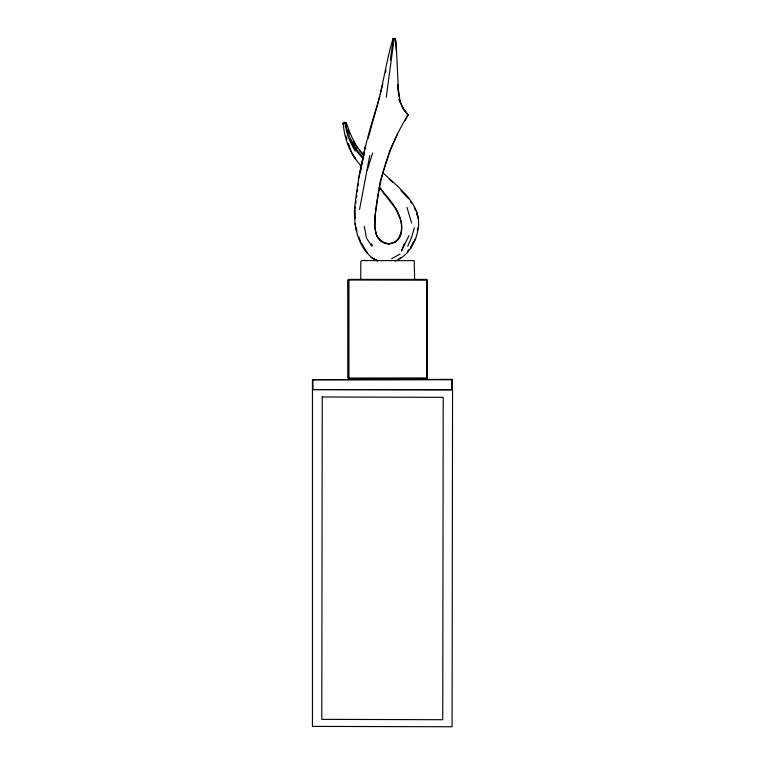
<?xml version="1.0" encoding="UTF-8"?>
<svg xmlns="http://www.w3.org/2000/svg" width="765" height="765" viewBox="0 0 765 765"><rect width="100%" height="100%" fill="white"/><g stroke="black" fill="none" stroke-linecap="round" stroke-linejoin="round"><path stroke-width="1.15" d="M360.803 278.642L360.803 261.496L361.769 260.53L414.209 260.645L414.64 278.642M348.764 378.579L426.707 378.56L426.679 279.397L348.936 279.407L348.964 378.579L348.199 378.053L348.142 280.019L427.291 280.191L427.3 377.958L348.859 378.044L348.161 377.786L348.142 280.019M382.596 172.412C398.135 187.406 421.658 203.49 418.273 228.19C416.189 241.874 408.347 256.007 394.931 261.2M391.068 243.557C401.309 241.606 403.356 228.84 400.803 220.339M361.606 166.368C350.418 154.97 344.145 138.847 343.255 123.079L344.451 122.371L346.411 123.002C350.37 134.487 354.922 146.325 363.997 154.798M355.027 209.113L355.323 206.808M355.782 203.356L356.079 201.052M356.538 197.6L356.834 195.295M357.293 191.843L357.599 189.538M358.049 186.086L358.355 183.791M398.68 95.864L396.107 41.951L395.247 38.489L392.99 38.652C386.306 60.684 383.399 83.844 377.021 106.029C366.129 139.632 358.039 174.104 354.539 209.294C353.679 228.372 359.206 251.704 377.47 261.181M386.249 97.289L394.185 38.25L392.914 42.123L390.274 60.062M360.325 172.508L361.376 166.894M361.797 164.647L365.316 146.077M359.56 209.342L369.782 155.381M385.531 72.599L386.009 70.342M358.756 177.767L364.532 152.206M417.231 230.294L417.7 228.171M379.765 96.466L368.08 138.522M380.32 94.2L382.787 83.959M427.3 377.958L426.488 377.958M414.42 227.693L411.455 237.743L407.735 246.273M367.276 170.126L372.651 152.99M404.207 243.844L401.462 251.016L409.017 235.524M413.234 242.648L410.595 248.635M404.953 120.66L408.051 114.922L403.461 109.338L399.043 99.048L402.553 107.559L408.051 114.922C389.232 145.111 378.627 179.67 375.223 214.975C374.84 222.175 374.286 229.49 376.935 236.366C379.698 241.004 384.575 244.188 390.083 243.872L386.153 243.547L381.219 241.358L377.652 237.198M397.484 134.009L390.255 149.529L380.415 180.731L375.089 215.357L374.716 227.597L376.935 236.366M401.109 233.765L398.412 239.206L395.276 241.95L389.108 243.806L383.208 242.419L378.484 238.374L376.275 234.167M415.806 238.451L410.48 247.506M343.772 126.407L343.208 123.481L343.686 122.591M348.142 280.21L348.936 279.407M394.042 38.327L393.315 39.321L392.99 38.652L395.247 38.489L396.337 51.102M407.535 251.264L409.007 249.38M395.276 241.95C409.657 228.219 396.232 206.521 385.617 194.999M312.445 379.736L452.086 379.392L452.086 389.94L312.445 389.586L312.445 379.736L452.555 379.736L452.086 379.392M343.255 123.079L344.451 122.371L345.99 123.949C345.407 133.77 350.666 142.72 355.123 151.097M391.68 258.666L400.095 254.037M398.995 258.627L400.975 257.604M348.744 377.786L348.161 377.786M343.208 123.481L343.858 123.242M346.411 123.002L344.699 122.62M312.445 389.586L452.555 389.586M426.679 279.397L426.679 280.21M371.015 257.432L376.648 260.339M374.582 258.943L376.552 260.119M408.051 114.922L402.553 107.559L403.461 109.338M389.356 179.211L392.837 182.376M363.203 158.403C352.598 149.309 349.194 134.975 344.451 122.371M400.86 190.504L408.587 198.737M359.024 150.15L362.916 154.387M363.624 157.772L357.599 151.116L350.37 138.914M379.134 187.129L395.285 208.128L399.971 217.528M379.842 187.635L384.891 194.081M371.255 243.863L372.574 245.651M348.209 143.514L351.986 153.296L355.333 158.059M410.489 201.635L411.761 203.567M371.8 246.215L366.483 238.097L364.331 226.478M361.463 243.232L367.315 252.832M351.986 153.296L355.629 159.512M353.669 141.783L357.465 148.458M348.668 279.454L348.926 279.99M396.021 208.912L400.659 219.287M358.728 236.72L360.879 242.276M414.295 207.439L415.443 210.48M416.59 213.531L418.57 219.01M348.544 130.652L349.748 133.837M346.832 129.907L347.97 133.234M406.97 207.43L411.675 223.055M345.952 136.036L346.918 139.249M348.228 143.275L349.175 146.727M354.931 223.581L356.748 231.193L356.528 228.888M416.332 210.576L417.738 216.571M400.277 102.577L397.618 84.437L398.718 95.673M355.065 210.298L355.333 218.608M452.555 390.293L452.086 726.75L312.445 726.396L312.445 390.293M452.086 379.736L452.086 389.586M312.914 379.736L312.914 389.586M322.247 396.978L321.788 719.358L442.753 719.712L443.212 397.331L322.247 396.978"/></g></svg>
